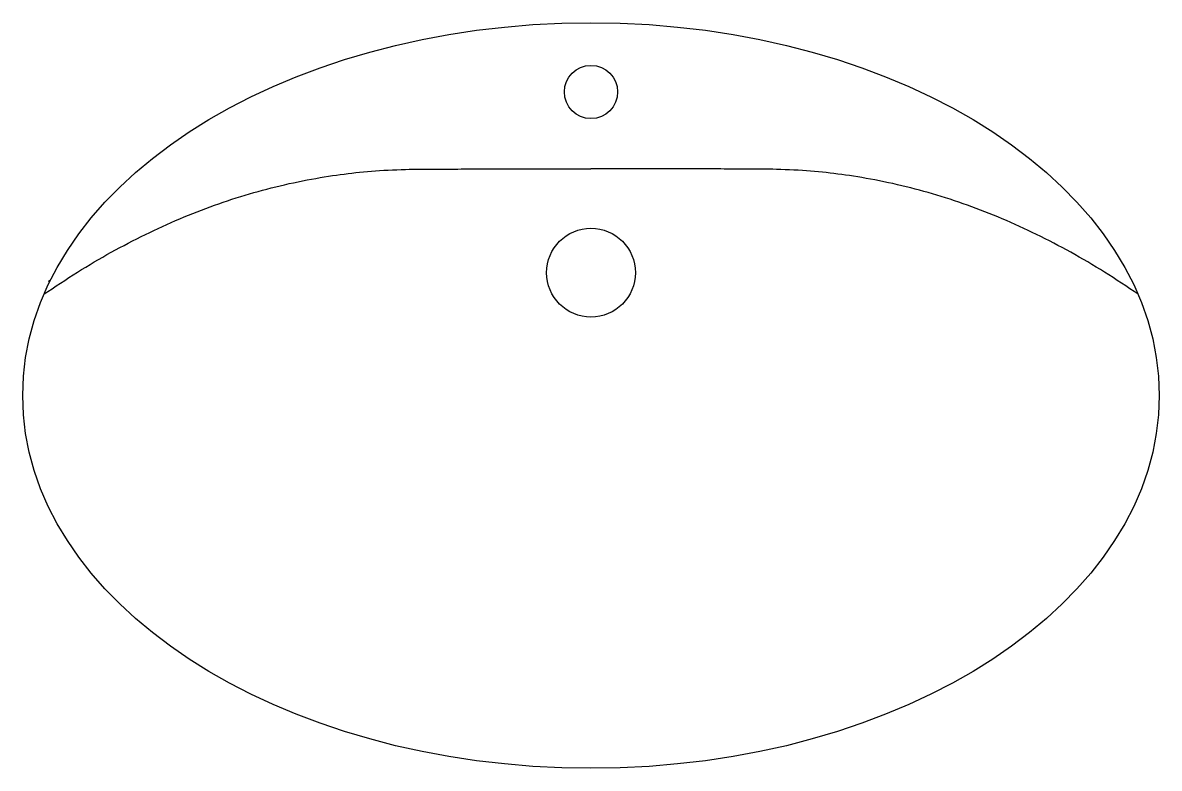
# Model space of a CAD drawing. Header units: centimetres. Extents: x -35664 to 50682, y -23001 to 23705.
# Drawn here: x -37.3 to 26.7, y -7427.6 to -7385.6 of the extents above; entities that cross this region are included whole.
import ezdxf

# ---------------------------------------------------------------- set-up
doc = ezdxf.new("R2010")
doc.units = ezdxf.units.CM
doc.layers.add('B Général', color=252, linetype='Continuous')
doc.layers.add('prlm-Coupe', color=252, linetype='Continuous')

# ---------------------------------------------------------------- blocks, each defined once
blk = doc.blocks.new('B 90.Groupe-4-1')
at = {"layer": 'B Général', "linetype": 'Continuous'}
for centre, major_axis, ratio in [((0, -24.071), (32, 0), 0.65625), ((0, -6.971), (1.5, 0), 1), ((0, -17.151), (2.5, 0), 1)]:
    blk.add_ellipse(centre, major_axis=major_axis, ratio=ratio, dxfattribs=at)
for points in [[(-30.819, -18.371), (-20.697, -11.37), (-9.738, -11.32), (-4.714, -11.298), (0, -11.296)], [(30.819, -18.371), (20.697, -11.37), (9.738, -11.32), (4.714, -11.298), (0, -11.296)]]:
    blk.add_open_spline(points, degree=2, knots=[0, 0, 0, 1, 1, 2, 2, 2], dxfattribs=at)
blk.add_open_spline([(-30.454, -17.585), (-30.501, -17.613), (-30.547, -17.641)], degree=2, dxfattribs=at)
blk = doc.blocks.new('A$C373B78D5')
at = {"layer": 'B Général'}
blk.add_blockref('B 90.Groupe-4-1', (-23116.898, 10090.366), dxfattribs=at)

msp = doc.modelspace()

# ---------------------------------------------------------------- block references
at = {"layer": 'prlm-Coupe'}
msp.add_blockref('A$C373B78D5', (23111.623, -17472.851), dxfattribs=at)

doc.saveas('drawing.dxf')
